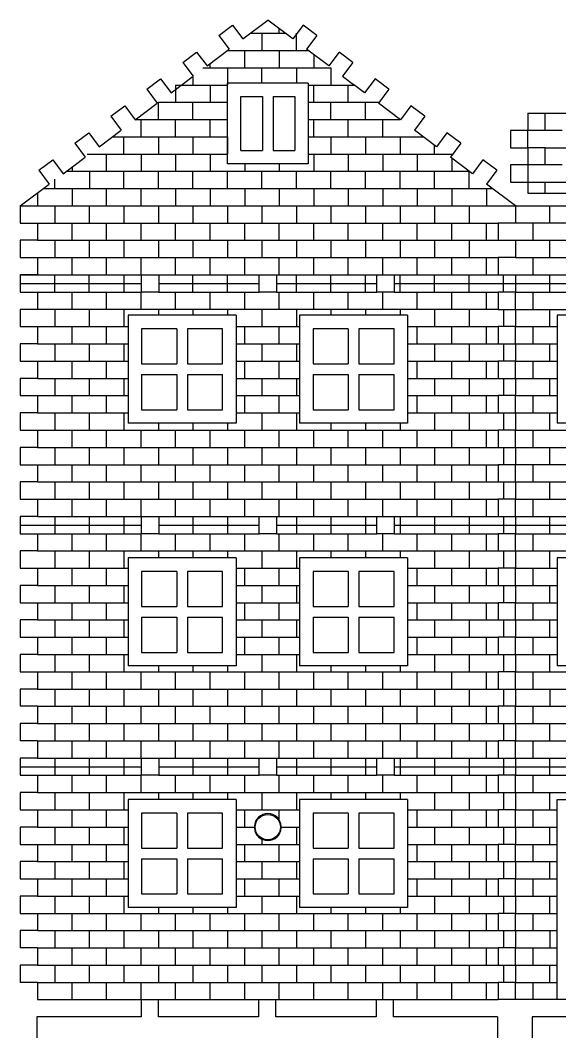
# Model space of a CAD drawing. Extents: x 5 to 617, y -77 to 233.
# Drawn here: x 5.3 to 105.3, y 45 to 232.6 of the extents above; entities that cross this region are included whole.
import ezdxf

# ---------------------------------------------------------------- set-up
doc = ezdxf.new("R2010")
doc.units = 0
doc.layers.get('0').update_dxf_attribs({"linetype": 'CONTINUOUS'})
doc.layers.add('ENGRAVE', color=4, linetype='CONTINUOUS')

msp = doc.modelspace()

# ---------------------------------------------------------------- linework, layer by layer
for p, q in [((42.11, 229.75), (44.67, 231.67)), ((44.67, 231.67), (46.59, 229.11)), ((46.59, 229.11), (51.2, 232.56)), ((55.81, 229.11), (51.2, 232.56)), ((57.73, 231.67), (55.81, 229.11)), ((60.29, 229.75), (57.73, 231.67)), ((42.11, 229.75), (44.03, 227.19)), ((60.29, 229.75), (58.37, 227.19)), ((39.93, 224.11), (44.03, 227.19)), ((62.48, 224.11), (58.37, 227.19)), ((35.45, 224.75), (38.01, 226.67)), ((38.01, 226.67), (39.93, 224.11)), ((64.4, 226.67), (62.48, 224.11)), ((66.96, 224.75), (64.4, 226.67)), ((35.45, 224.75), (37.37, 222.19)), ((66.96, 224.75), (65.04, 222.19)), ((28.78, 219.75), (31.34, 221.67)), ((31.34, 221.67), (33.26, 219.11)), ((33.26, 219.11), (37.37, 222.19)), ((65.04, 222.19), (67.09, 220.65)), ((71.07, 221.67), (69.15, 219.11)), ((73.63, 219.75), (71.07, 221.67)), ((28.78, 219.75), (30.7, 217.19)), ((69.15, 219.11), (67.09, 220.65)), ((73.63, 219.75), (71.71, 217.19)), ((46.2, 218.42), (50.2, 218.42)), ((46.2, 208.42), (46.2, 218.42)), ((50.2, 218.42), (50.2, 208.42)), ((52.2, 218.42), (52.2, 208.42)), ((52.2, 218.42), (56.2, 218.42)), ((56.2, 218.42), (56.2, 208.42)), ((22.11, 214.75), (24.67, 216.67)), ((24.67, 216.67), (26.59, 214.11)), ((26.59, 214.11), (30.7, 217.19)), ((75.81, 214.11), (71.71, 217.19)), ((77.73, 216.67), (75.81, 214.11)), ((80.29, 214.75), (77.73, 216.67)), ((22.11, 214.75), (24.03, 212.19)), ((80.29, 214.75), (78.37, 212.19)), ((99.38, 215.32), (99.38, 212.12)), ((99.38, 215.32), (107.84, 215.32)), ((19.93, 209.11), (24.03, 212.19)), ((82.48, 209.11), (78.37, 212.19)), ((99.38, 212.12), (96.18, 212.12)), ((96.18, 212.12), (96.18, 208.92)), ((15.45, 209.75), (18.01, 211.67)), ((18.01, 211.67), (19.93, 209.11)), ((84.4, 211.67), (82.48, 209.11)), ((86.96, 209.75), (84.4, 211.67)), ((15.45, 209.75), (17.37, 207.19)), ((46.2, 208.42), (50.2, 208.42)), ((52.2, 208.42), (56.2, 208.42)), ((86.96, 209.75), (85.04, 207.19)), ((96.18, 208.92), (99.38, 208.92)), ((99.38, 208.92), (99.38, 205.72)), ((8.78, 204.75), (11.34, 206.67)), ((11.34, 206.67), (13.26, 204.11)), ((13.26, 204.11), (17.37, 207.19)), ((89.15, 204.11), (85.04, 207.19)), ((91.07, 206.67), (89.15, 204.11)), ((93.63, 204.75), (91.07, 206.67)), ((8.78, 204.75), (10.7, 202.19)), ((93.63, 204.75), (91.71, 202.19)), ((99.38, 205.72), (96.18, 205.72)), ((96.18, 205.72), (96.18, 202.52)), ((5.31, 198.15), (10.7, 202.19)), ((97.09, 198.15), (91.71, 202.19)), ((96.18, 202.52), (99.38, 202.52)), ((99.38, 202.52), (99.38, 200.49)), ((99.38, 200.49), (107.84, 200.49)), ((5.31, 198.15), (5.31, 194.95)), ((97.09, 198.15), (97.09, 194.95)), ((97.09, 198.15), (202.13, 198.15)), ((5.31, 194.95), (8.51, 194.95)), ((8.51, 194.95), (8.51, 191.75)), ((97.09, 194.95), (93.89, 194.95)), ((93.89, 194.95), (93.89, 191.75)), ((8.51, 191.75), (5.31, 191.75)), ((5.31, 191.75), (5.31, 188.55)), ((93.89, 191.75), (97.09, 191.75)), ((97.09, 191.75), (97.09, 188.55)), ((5.31, 188.55), (8.51, 188.55)), ((8.51, 188.55), (8.51, 185.35)), ((97.09, 188.55), (93.89, 188.55)), ((93.89, 188.55), (93.89, 185.35)), ((5.31, 185.35), (5.31, 182.15)), ((8.51, 185.35), (5.31, 185.35)), ((27.81, 182.15), (27.81, 185.35)), ((27.81, 185.35), (31.01, 185.35)), ((31.01, 185.35), (31.01, 182.15)), ((49.6, 182.15), (49.6, 185.35)), ((49.6, 185.35), (52.8, 185.35)), ((52.8, 185.35), (52.8, 182.15)), ((71.39, 182.15), (71.39, 185.35)), ((71.39, 185.35), (74.59, 185.35)), ((74.59, 185.35), (74.59, 182.15)), ((93.89, 185.35), (97.09, 185.35)), ((97.09, 185.35), (97.09, 182.15)), ((5.31, 183.75), (27.81, 183.75)), ((5.31, 182.15), (8.51, 182.15)), ((8.51, 182.15), (8.51, 178.95)), ((31.01, 182.15), (27.81, 182.15)), ((31.01, 183.75), (49.6, 183.75)), ((52.8, 182.15), (49.6, 182.15)), ((52.8, 183.75), (71.39, 183.75)), ((74.59, 182.15), (71.39, 182.15)), ((74.59, 183.75), (97.09, 183.75)), ((97.09, 182.15), (93.89, 182.15)), ((93.89, 182.15), (93.89, 178.95)), ((97.09, 183.75), (113.89, 183.75)), ((8.51, 178.95), (5.31, 178.95)), ((5.31, 178.95), (5.31, 175.75)), ((93.89, 178.95), (97.09, 178.95)), ((97.09, 178.95), (97.09, 175.75)), ((5.31, 175.75), (8.51, 175.75)), ((8.51, 175.75), (8.51, 172.55)), ((27.81, 175.35), (27.81, 168.85)), ((34.31, 175.35), (27.81, 175.35)), ((34.31, 175.35), (34.31, 168.85)), ((36.31, 175.35), (36.31, 168.85)), ((42.81, 175.35), (36.31, 175.35)), ((42.81, 168.85), (42.81, 175.35)), ((59.59, 175.35), (59.59, 168.85)), ((66.09, 175.35), (59.59, 175.35)), ((66.09, 175.35), (66.09, 168.85)), ((68.09, 175.35), (68.09, 168.85)), ((74.59, 175.35), (68.09, 175.35)), ((74.59, 168.85), (74.59, 175.35)), ((97.09, 175.75), (93.89, 175.75)), ((93.89, 175.75), (93.89, 172.55)), ((8.51, 172.55), (5.31, 172.55)), ((5.31, 172.55), (5.31, 169.35)), ((93.89, 172.55), (97.09, 172.55)), ((97.09, 172.55), (97.09, 169.35)), ((5.31, 169.35), (8.51, 169.35)), ((8.51, 169.35), (8.51, 166.15)), ((27.81, 168.85), (34.31, 168.85)), ((36.31, 168.85), (42.81, 168.85)), ((59.59, 168.85), (66.09, 168.85)), ((68.09, 168.85), (74.59, 168.85)), ((97.09, 169.35), (93.89, 169.35)), ((93.89, 169.35), (93.89, 166.15)), ((8.51, 166.15), (5.31, 166.15)), ((5.31, 166.15), (5.31, 162.95)), ((27.81, 166.85), (27.81, 160.35)), ((27.81, 166.85), (34.31, 166.85)), ((34.31, 166.85), (34.31, 160.35)), ((36.31, 166.85), (36.31, 160.35)), ((36.31, 166.85), (42.81, 166.85)), ((42.81, 160.35), (42.81, 166.85)), ((59.59, 166.85), (59.59, 160.35)), ((59.59, 166.85), (66.09, 166.85)), ((66.09, 166.85), (66.09, 160.35)), ((68.09, 166.85), (68.09, 160.35)), ((68.09, 166.85), (74.59, 166.85)), ((74.59, 160.35), (74.59, 166.85)), ((93.89, 166.15), (97.09, 166.15)), ((97.09, 166.15), (97.09, 162.95)), ((5.31, 162.95), (8.51, 162.95)), ((8.51, 162.95), (8.51, 159.75)), ((97.09, 162.95), (93.89, 162.95)), ((93.89, 162.95), (93.89, 159.75)), ((8.51, 159.75), (5.31, 159.75)), ((5.31, 159.75), (5.31, 156.55)), ((27.81, 160.35), (34.31, 160.35)), ((36.31, 160.35), (42.81, 160.35)), ((59.59, 160.35), (66.09, 160.35)), ((68.09, 160.35), (74.59, 160.35)), ((93.89, 159.75), (97.09, 159.75)), ((97.09, 159.75), (97.09, 156.55)), ((5.31, 156.55), (8.51, 156.55)), ((8.51, 156.55), (8.51, 153.35)), ((97.09, 156.55), (93.89, 156.55)), ((93.89, 156.55), (93.89, 153.35)), ((8.51, 153.35), (5.31, 153.35)), ((5.31, 153.35), (5.31, 150.15)), ((93.89, 153.35), (97.09, 153.35)), ((97.09, 153.35), (97.09, 150.15)), ((5.31, 150.15), (8.51, 150.15)), ((8.51, 150.15), (8.51, 146.95)), ((97.09, 150.15), (93.89, 150.15)), ((93.89, 150.15), (93.89, 146.95)), ((8.51, 146.95), (5.31, 146.95)), ((5.31, 146.95), (5.31, 143.75)), ((93.89, 146.95), (97.09, 146.95)), ((97.09, 146.95), (97.09, 143.75)), ((5.31, 143.75), (8.51, 143.75)), ((8.51, 143.75), (8.51, 140.55)), ((97.09, 143.75), (93.89, 143.75)), ((93.89, 143.75), (93.89, 140.55)), ((8.51, 140.55), (5.31, 140.55)), ((5.31, 140.55), (5.31, 137.35)), ((5.31, 138.95), (27.81, 138.95)), ((27.81, 140.55), (31.01, 140.55)), ((27.81, 137.35), (27.81, 140.55)), ((31.01, 140.55), (31.01, 137.35)), ((31.01, 138.95), (49.6, 138.95)), ((49.6, 140.55), (52.8, 140.55)), ((49.6, 137.35), (49.6, 140.55)), ((52.8, 140.55), (52.8, 137.35)), ((52.8, 138.95), (71.39, 138.95)), ((71.39, 140.55), (74.59, 140.55)), ((71.39, 137.35), (71.39, 140.55)), ((74.59, 140.55), (74.59, 137.35)), ((74.59, 138.95), (113.89, 138.95)), ((93.89, 140.55), (97.09, 140.55)), ((97.09, 140.55), (97.09, 137.35)), ((5.31, 137.35), (8.51, 137.35)), ((8.51, 137.35), (8.51, 134.15)), ((31.01, 137.35), (27.81, 137.35)), ((52.8, 137.35), (49.6, 137.35)), ((74.59, 137.35), (71.39, 137.35)), ((97.09, 137.35), (93.89, 137.35)), ((93.89, 137.35), (93.89, 134.15)), ((8.51, 134.15), (5.31, 134.15)), ((5.31, 134.15), (5.31, 130.95)), ((93.89, 134.15), (97.09, 134.15)), ((97.09, 134.15), (97.09, 130.95)), ((5.31, 130.95), (8.51, 130.95)), ((8.51, 130.95), (8.51, 127.75)), ((27.81, 130.35), (27.81, 123.85)), ((34.31, 130.35), (27.81, 130.35)), ((34.31, 130.35), (34.31, 123.85)), ((36.31, 130.35), (36.31, 123.85)), ((42.81, 130.35), (36.31, 130.35)), ((42.81, 123.85), (42.81, 130.35)), ((59.59, 130.35), (59.59, 123.85)), ((66.09, 130.35), (59.59, 130.35)), ((66.09, 130.35), (66.09, 123.85)), ((68.09, 130.35), (68.09, 123.85)), ((74.59, 130.35), (68.09, 130.35)), ((74.59, 123.85), (74.59, 130.35)), ((97.09, 130.95), (93.89, 130.95)), ((93.89, 130.95), (93.89, 127.75)), ((8.51, 127.75), (5.31, 127.75)), ((5.31, 127.75), (5.31, 124.55)), ((93.89, 127.75), (97.09, 127.75)), ((97.09, 127.75), (97.09, 124.55)), ((5.31, 124.55), (8.51, 124.55)), ((8.51, 124.55), (8.51, 121.35)), ((27.81, 123.85), (34.31, 123.85)), ((36.31, 123.85), (42.81, 123.85)), ((59.59, 123.85), (66.09, 123.85)), ((68.09, 123.85), (74.59, 123.85)), ((97.09, 124.55), (93.89, 124.55)), ((93.89, 124.55), (93.89, 121.35)), ((8.51, 121.35), (5.31, 121.35)), ((5.31, 121.35), (5.31, 118.15)), ((27.81, 121.85), (27.81, 115.35)), ((27.81, 121.85), (34.31, 121.85)), ((34.31, 121.85), (34.31, 115.35)), ((36.31, 121.85), (36.31, 115.35)), ((36.31, 121.85), (42.81, 121.85)), ((42.81, 115.35), (42.81, 121.85)), ((59.59, 121.85), (59.59, 115.35)), ((59.59, 121.85), (66.09, 121.85)), ((66.09, 121.85), (66.09, 115.35)), ((68.09, 121.85), (68.09, 115.35)), ((68.09, 121.85), (74.59, 121.85)), ((74.59, 115.35), (74.59, 121.85)), ((93.89, 121.35), (97.09, 121.35)), ((97.09, 121.35), (97.09, 118.15)), ((5.31, 118.15), (8.51, 118.15)), ((8.51, 118.15), (8.51, 114.95)), ((97.09, 118.15), (93.89, 118.15)), ((93.89, 118.15), (93.89, 114.95)), ((8.51, 114.95), (5.31, 114.95)), ((5.31, 114.95), (5.31, 111.75)), ((27.81, 115.35), (34.31, 115.35)), ((36.31, 115.35), (42.81, 115.35)), ((59.59, 115.35), (66.09, 115.35)), ((68.09, 115.35), (74.59, 115.35)), ((93.89, 114.95), (97.09, 114.95)), ((97.09, 114.95), (97.09, 111.75)), ((5.31, 111.75), (8.51, 111.75)), ((8.51, 111.75), (8.51, 108.55)), ((97.09, 111.75), (93.89, 111.75)), ((93.89, 111.75), (93.89, 108.55)), ((8.51, 108.55), (5.31, 108.55)), ((5.31, 108.55), (5.31, 105.35)), ((93.89, 108.55), (97.09, 108.55)), ((97.09, 108.55), (97.09, 105.35)), ((8.51, 105.35), (5.31, 105.35)), ((8.51, 105.35), (8.51, 102.15)), ((93.89, 105.35), (93.89, 102.15)), ((97.09, 105.35), (93.89, 105.35)), ((5.31, 102.15), (5.31, 98.95)), ((8.51, 102.15), (5.31, 102.15)), ((93.89, 102.15), (97.09, 102.15)), ((97.09, 102.15), (97.09, 98.95)), ((8.51, 98.95), (5.31, 98.95)), ((8.51, 98.95), (8.51, 95.75)), ((93.89, 98.95), (93.89, 95.75)), ((97.09, 98.95), (93.89, 98.95)), ((5.31, 95.75), (5.31, 92.55)), ((8.51, 95.75), (5.31, 95.75)), ((27.81, 92.55), (27.81, 95.75)), ((27.81, 95.75), (31.01, 95.75)), ((31.01, 95.75), (31.01, 92.55)), ((49.6, 92.55), (49.6, 95.75)), ((49.6, 95.75), (52.8, 95.75)), ((52.8, 95.75), (52.8, 92.55)), ((71.39, 92.55), (71.39, 95.75)), ((71.39, 95.75), (74.59, 95.75)), ((74.59, 95.75), (74.59, 92.55)), ((93.89, 95.75), (97.09, 95.75)), ((97.09, 95.75), (97.09, 92.55)), ((5.31, 94.15), (27.81, 94.15)), ((31.01, 94.15), (49.6, 94.15)), ((52.8, 94.15), (71.39, 94.15)), ((74.59, 94.15), (113.89, 94.15)), ((5.31, 92.55), (8.51, 92.55)), ((8.51, 92.55), (8.51, 89.35)), ((31.01, 92.55), (27.81, 92.55)), ((52.8, 92.55), (49.6, 92.55)), ((74.59, 92.55), (71.39, 92.55)), ((97.09, 92.55), (93.89, 92.55)), ((93.89, 92.55), (93.89, 89.35)), ((8.51, 89.35), (5.31, 89.35)), ((5.31, 89.35), (5.31, 86.15)), ((93.89, 89.35), (97.09, 89.35)), ((97.09, 89.35), (97.09, 86.15)), ((5.31, 86.15), (8.51, 86.15)), ((8.51, 86.15), (8.51, 82.95)), ((27.81, 85.55), (27.81, 79.05)), ((34.31, 85.55), (27.81, 85.55)), ((34.31, 85.55), (34.31, 79.05)), ((36.31, 85.55), (36.31, 79.05)), ((42.81, 85.55), (36.31, 85.55)), ((42.81, 79.05), (42.81, 85.55)), ((59.59, 85.55), (59.59, 79.05)), ((66.09, 85.55), (59.59, 85.55)), ((66.09, 85.55), (66.09, 79.05)), ((68.09, 85.55), (68.09, 79.05)), ((74.59, 85.55), (68.09, 85.55)), ((74.59, 79.05), (74.59, 85.55)), ((97.09, 86.15), (93.89, 86.15)), ((93.89, 86.15), (93.89, 82.95)), ((8.51, 82.95), (5.31, 82.95)), ((5.31, 82.95), (5.31, 79.75)), ((93.89, 82.95), (97.09, 82.95)), ((97.09, 82.95), (97.09, 79.75)), ((5.31, 79.75), (8.51, 79.75)), ((8.51, 79.75), (8.51, 76.55)), ((27.81, 79.05), (34.31, 79.05)), ((36.31, 79.05), (42.81, 79.05)), ((59.59, 79.05), (66.09, 79.05)), ((68.09, 79.05), (74.59, 79.05)), ((97.09, 79.75), (93.89, 79.75)), ((93.89, 79.75), (93.89, 76.55)), ((27.81, 77.05), (27.81, 70.55)), ((27.81, 77.05), (34.31, 77.05)), ((34.31, 77.05), (34.31, 70.55)), ((36.31, 77.05), (36.31, 70.55)), ((36.31, 77.05), (42.81, 77.05)), ((42.81, 70.55), (42.81, 77.05)), ((59.59, 77.05), (59.59, 70.55)), ((59.59, 77.05), (66.09, 77.05)), ((66.09, 77.05), (66.09, 70.55)), ((68.09, 77.05), (68.09, 70.55)), ((68.09, 77.05), (74.59, 77.05)), ((74.59, 70.55), (74.59, 77.05)), ((8.51, 76.55), (5.31, 76.55)), ((5.31, 76.55), (5.31, 73.35)), ((93.89, 76.55), (97.09, 76.55)), ((97.09, 76.55), (97.09, 73.35)), ((5.31, 73.35), (8.51, 73.35)), ((8.51, 73.35), (8.51, 70.15)), ((97.09, 73.35), (93.89, 73.35)), ((93.89, 73.35), (93.89, 70.15)), ((8.51, 70.15), (5.31, 70.15)), ((5.31, 70.15), (5.31, 66.95)), ((27.81, 70.55), (34.31, 70.55)), ((36.31, 70.55), (42.81, 70.55)), ((59.59, 70.55), (66.09, 70.55)), ((68.09, 70.55), (74.59, 70.55)), ((93.89, 70.15), (97.09, 70.15)), ((97.09, 70.15), (97.09, 66.95)), ((5.31, 66.95), (8.51, 66.95)), ((8.51, 66.95), (8.51, 63.75)), ((97.09, 66.95), (93.89, 66.95)), ((93.89, 66.95), (93.89, 63.75)), ((8.51, 63.75), (5.31, 63.75)), ((5.31, 63.75), (5.31, 60.55)), ((93.89, 63.75), (97.09, 63.75)), ((97.09, 63.75), (97.09, 60.55)), ((8.51, 60.55), (5.31, 60.55)), ((8.51, 60.55), (8.51, 57.35)), ((93.89, 60.55), (93.89, 57.35)), ((97.09, 60.55), (93.89, 60.55)), ((5.31, 57.35), (5.31, 54.15)), ((8.51, 57.35), (5.31, 57.35)), ((93.89, 57.35), (97.09, 57.35)), ((97.09, 57.35), (97.09, 54.15)), ((8.51, 54.15), (5.31, 54.15)), ((8.51, 54.15), (8.51, 50.95)), ((93.89, 54.15), (93.89, 50.95)), ((97.09, 54.15), (93.89, 54.15)), ((8.51, 50.95), (93.89, 50.95)), ((27.71, 50.95), (27.71, 47.75)), ((30.91, 47.75), (30.91, 50.95)), ((49.5, 50.95), (49.5, 47.75)), ((52.7, 47.75), (52.7, 50.95)), ((71.29, 50.95), (71.29, 47.75)), ((74.49, 47.75), (74.49, 50.95)), ((282.13, 50.95), (93.89, 50.95)), ((8.41, 47.75), (8.41, 30.95)), ((27.71, 47.75), (8.41, 47.75)), ((49.5, 47.75), (30.91, 47.75)), ((71.29, 47.75), (52.7, 47.75)), ((93.79, 47.75), (74.49, 47.75)), ((93.79, 47.75), (93.79, 30.95)), ((100.19, 47.75), (100.19, 30.95)), ((119.49, 47.75), (100.19, 47.75))]:
    msp.add_line(p, q)
msp.add_circle((51.2, 82.95), 2.35)
at = {"layer": 'ENGRAVE'}
for p, q in [((53.31, 230.15), (53.31, 230.98)), ((47.98, 230.15), (54.43, 230.15)), ((50.11, 230.15), (50.11, 226.95)), ((56.51, 226.95), (56.51, 230.15)), ((43.71, 226.95), (58.69, 226.95)), ((46.91, 223.75), (46.91, 226.95)), ((53.31, 226.95), (53.31, 223.75)), ((59.71, 226.18), (59.71, 223.75)), ((39.18, 223.75), (62.91, 223.75)), ((40.51, 223.75), (40.51, 224.55)), ((43.71, 223.75), (43.71, 220.55)), ((50.11, 220.92), (50.11, 223.75)), ((56.51, 223.75), (56.51, 220.92)), ((62.91, 223.75), (62.91, 220.55)), ((37.31, 222.15), (37.31, 220.55)), ((34.11, 220.55), (34.11, 217.35)), ((34.11, 220.55), (43.7, 220.55)), ((40.51, 220.55), (40.51, 217.35)), ((43.7, 205.92), (43.7, 220.92)), ((58.7, 220.92), (43.7, 220.92)), ((58.7, 220.92), (58.7, 205.92)), ((58.7, 220.55), (67.23, 220.55)), ((59.71, 217.35), (59.71, 220.55)), ((66.11, 217.35), (66.11, 220.55)), ((30.91, 214.15), (30.91, 217.35)), ((30.91, 217.35), (43.7, 217.35)), ((37.31, 214.15), (37.31, 217.35)), ((43.71, 214.15), (43.71, 217.35)), ((58.7, 217.35), (71.83, 217.35)), ((62.91, 214.15), (62.91, 217.35)), ((69.31, 214.15), (69.31, 217.35)), ((26.66, 214.15), (43.7, 214.15)), ((27.71, 210.95), (27.71, 214.15)), ((34.11, 210.95), (34.11, 214.15)), ((40.51, 210.95), (40.51, 214.15)), ((58.7, 214.15), (75.76, 214.15)), ((59.71, 210.95), (59.71, 214.15)), ((66.11, 210.95), (66.11, 214.15)), ((72.51, 210.95), (72.51, 214.15)), ((102.58, 212.12), (102.58, 215.32)), ((99.38, 208.92), (99.38, 212.12)), ((105.78, 212.12), (99.38, 212.12)), ((22.38, 210.95), (43.7, 210.95)), ((24.51, 207.75), (24.51, 210.95)), ((30.91, 210.95), (30.91, 207.75)), ((37.31, 210.95), (37.31, 207.75)), ((43.71, 210.95), (43.71, 207.75)), ((58.7, 210.95), (80.03, 210.95)), ((62.91, 210.95), (62.91, 207.75)), ((69.31, 210.95), (69.31, 207.75)), ((75.71, 210.95), (75.71, 207.75)), ((82.11, 207.75), (82.11, 209.38)), ((102.58, 208.92), (99.38, 208.92)), ((102.58, 205.72), (102.58, 208.92)), ((102.58, 208.92), (108.98, 208.92)), ((17.72, 207.75), (43.7, 207.75)), ((21.31, 204.55), (21.31, 207.75)), ((27.71, 207.75), (27.71, 204.55)), ((34.11, 207.75), (34.11, 204.55)), ((40.51, 207.75), (40.51, 204.55)), ((58.7, 207.75), (85.31, 207.75)), ((59.71, 207.75), (59.71, 204.55)), ((66.11, 207.75), (66.11, 204.55)), ((72.51, 207.75), (72.51, 204.55)), ((78.91, 207.75), (78.91, 204.55)), ((85.31, 207.75), (85.31, 207.55)), ((85.31, 206.98), (85.31, 204.55)), ((13.85, 204.55), (88.51, 204.55)), ((14.91, 205.35), (14.91, 204.55)), ((18.21, 201.35), (18.21, 204.55)), ((24.51, 201.35), (24.51, 204.55)), ((30.91, 201.35), (30.91, 204.55)), ((37.31, 201.35), (37.31, 204.55)), ((58.7, 205.92), (43.7, 205.92)), ((43.71, 201.35), (43.71, 204.55)), ((46.91, 205.92), (46.91, 204.55)), ((50.11, 201.35), (50.11, 204.55)), ((53.31, 205.92), (53.31, 204.55)), ((56.51, 201.35), (56.51, 204.55)), ((62.91, 201.35), (62.91, 204.55)), ((69.31, 201.35), (69.31, 204.55)), ((75.71, 201.35), (75.71, 204.55)), ((82.11, 201.35), (82.11, 204.55)), ((88.51, 201.35), (88.51, 204.55)), ((88.51, 204.55), (88.56, 204.55)), ((99.38, 205.72), (99.38, 202.52)), ((105.78, 205.72), (99.38, 205.72)), ((11.71, 201.35), (11.71, 203.12)), ((9.58, 201.35), (92.83, 201.35)), ((14.91, 201.35), (14.91, 198.15)), ((21.31, 198.15), (21.31, 201.35)), ((27.71, 198.15), (27.71, 201.35)), ((34.11, 201.35), (34.11, 198.15)), ((40.51, 201.35), (40.51, 198.15)), ((46.91, 201.35), (46.91, 198.15)), ((53.31, 201.35), (53.31, 198.15)), ((59.71, 201.35), (59.71, 198.15)), ((66.11, 201.35), (66.11, 198.15)), ((72.51, 201.35), (72.51, 198.15)), ((78.91, 201.35), (78.91, 198.15)), ((85.31, 201.35), (85.31, 198.15)), ((91.71, 201.35), (91.71, 198.15)), ((96.18, 202.52), (102.58, 202.52)), ((102.58, 200.49), (102.58, 202.52)), ((102.58, 202.52), (108.98, 202.52)), ((8.51, 200.55), (8.51, 198.15)), ((5.31, 198.15), (97.09, 198.15)), ((11.71, 198.15), (11.71, 194.95)), ((18.11, 198.15), (18.11, 194.95)), ((24.51, 198.15), (24.51, 194.95)), ((30.91, 198.15), (30.91, 194.95)), ((37.31, 198.15), (37.31, 194.95)), ((43.71, 198.15), (43.71, 194.95)), ((50.11, 198.15), (50.11, 194.95)), ((56.51, 198.15), (56.51, 194.95)), ((62.91, 198.15), (62.91, 194.95)), ((69.31, 198.15), (69.31, 194.95)), ((75.71, 198.15), (75.71, 194.95)), ((82.11, 198.15), (82.11, 194.95)), ((88.51, 198.15), (88.51, 194.95)), ((103.49, 194.95), (103.49, 198.15)), ((8.51, 194.95), (93.89, 194.95)), ((14.91, 191.75), (14.91, 194.95)), ((21.31, 191.75), (21.31, 194.95)), ((27.71, 191.75), (27.71, 194.95)), ((34.11, 191.75), (34.11, 194.95)), ((40.51, 191.75), (40.51, 194.95)), ((46.91, 191.75), (46.91, 194.95)), ((53.31, 191.75), (53.31, 194.95)), ((59.71, 191.75), (59.71, 194.95)), ((66.11, 191.75), (66.11, 194.95)), ((72.51, 191.75), (72.51, 194.95)), ((78.91, 191.75), (78.91, 194.95)), ((85.31, 191.75), (85.31, 194.95)), ((91.71, 191.75), (91.71, 194.95)), ((202.13, 194.95), (97.09, 194.95)), ((100.29, 194.95), (100.29, 191.75)), ((8.51, 191.75), (93.89, 191.75)), ((11.71, 191.75), (11.71, 188.55)), ((18.11, 191.75), (18.11, 188.55)), ((24.51, 191.75), (24.51, 188.55)), ((30.91, 191.75), (30.91, 188.55)), ((37.31, 191.75), (37.31, 188.55)), ((43.71, 191.75), (43.71, 188.55)), ((50.11, 191.75), (50.11, 188.55)), ((56.51, 191.75), (56.51, 188.55)), ((62.91, 191.75), (62.91, 188.55)), ((69.31, 191.75), (69.31, 188.55)), ((75.71, 191.75), (75.71, 188.55)), ((82.11, 191.75), (82.11, 188.55)), ((88.51, 191.75), (88.51, 188.55)), ((97.09, 191.75), (202.13, 191.75)), ((103.49, 188.55), (103.49, 191.75)), ((8.51, 188.55), (93.89, 188.55)), ((14.91, 185.35), (14.91, 188.55)), ((21.31, 185.35), (21.31, 188.55)), ((27.71, 185.35), (27.71, 188.55)), ((34.11, 185.35), (34.11, 188.55)), ((40.51, 185.35), (40.51, 188.55)), ((46.91, 185.35), (46.91, 188.55)), ((53.31, 185.35), (53.31, 188.55)), ((59.71, 185.35), (59.71, 188.55)), ((66.11, 185.35), (66.11, 188.55)), ((72.51, 185.35), (72.51, 188.55)), ((78.91, 185.35), (78.91, 188.55)), ((85.31, 185.35), (85.31, 188.55)), ((91.71, 185.35), (91.71, 188.55)), ((97.09, 188.55), (202.13, 188.55)), ((100.29, 188.55), (100.29, 185.35)), ((5.31, 185.35), (97.09, 185.35)), ((11.71, 182.15), (11.71, 185.35)), ((18.11, 182.15), (18.11, 185.35)), ((24.51, 185.35), (24.51, 182.15)), ((37.31, 182.15), (37.31, 185.35)), ((43.71, 182.15), (43.71, 185.35)), ((56.51, 182.15), (56.51, 185.35)), ((62.91, 182.15), (62.91, 185.35)), ((69.31, 182.15), (69.31, 185.35)), ((75.71, 182.15), (75.71, 185.35)), ((82.11, 182.15), (82.11, 185.35)), ((88.51, 182.15), (88.51, 185.35)), ((94.91, 182.15), (94.91, 185.35)), ((97.09, 185.35), (202.13, 185.35)), ((103.49, 182.15), (103.49, 185.35)), ((8.51, 182.15), (27.81, 182.15)), ((14.91, 178.95), (14.91, 182.15)), ((21.31, 178.95), (21.31, 182.15)), ((27.71, 178.95), (27.71, 182.15)), ((27.71, 182.15), (27.81, 182.15)), ((31.01, 182.15), (49.6, 182.15)), ((34.11, 178.95), (34.11, 182.15)), ((40.51, 178.95), (40.51, 182.15)), ((46.91, 178.95), (46.91, 182.15)), ((52.8, 182.15), (71.39, 182.15)), ((53.31, 178.95), (53.31, 182.15)), ((59.71, 178.95), (59.71, 182.15)), ((66.11, 178.95), (66.11, 182.15)), ((72.51, 178.95), (72.51, 182.15)), ((74.59, 182.15), (93.89, 182.15)), ((78.91, 178.95), (78.91, 182.15)), ((85.31, 178.95), (85.31, 182.15)), ((91.71, 178.95), (91.71, 182.15)), ((97.09, 182.15), (202.13, 182.15)), ((97.09, 178.95), (97.09, 182.15)), ((100.29, 182.15), (100.29, 178.95)), ((93.89, 178.95), (8.51, 178.95)), ((11.71, 178.95), (11.71, 175.75)), ((18.11, 178.95), (18.11, 175.75)), ((24.51, 178.95), (24.51, 175.75)), ((30.91, 178.95), (30.91, 177.85)), ((37.31, 178.95), (37.31, 177.85)), ((43.71, 178.95), (43.71, 177.85)), ((50.11, 178.95), (50.11, 175.75)), ((56.51, 178.95), (56.51, 175.75)), ((62.91, 178.95), (62.91, 177.85)), ((69.31, 178.95), (69.31, 177.85)), ((75.71, 178.95), (75.71, 177.85)), ((82.11, 178.95), (82.11, 175.75)), ((88.51, 178.95), (88.51, 175.75)), ((94.91, 178.95), (94.91, 175.75)), ((97.09, 178.95), (202.13, 178.95)), ((103.49, 175.75), (103.49, 178.95)), ((25.31, 177.85), (25.31, 157.85)), ((45.31, 177.85), (25.31, 177.85)), ((45.31, 177.85), (45.31, 157.85)), ((77.09, 177.85), (57.09, 177.85)), ((57.09, 177.85), (57.09, 157.85)), ((77.09, 177.85), (77.09, 157.85)), ((124.84, 177.85), (104.84, 177.85)), ((104.84, 177.85), (104.84, 157.85)), ((8.51, 175.75), (25.31, 175.75)), ((14.91, 172.55), (14.91, 175.75)), ((21.31, 172.55), (21.31, 175.75)), ((45.31, 175.75), (57.09, 175.75)), ((46.91, 172.55), (46.91, 175.75)), ((53.31, 172.55), (53.31, 175.75)), ((77.09, 175.75), (93.89, 175.75)), ((78.91, 172.55), (78.91, 175.75)), ((85.31, 172.55), (85.31, 175.75)), ((91.71, 172.55), (91.71, 175.75)), ((91.71, 175.75), (93.89, 175.75)), ((97.09, 175.75), (104.84, 175.75)), ((97.09, 172.55), (97.09, 175.75)), ((100.29, 175.75), (100.29, 172.55)), ((8.51, 172.55), (25.31, 172.55)), ((11.71, 172.55), (11.71, 169.35)), ((18.11, 172.55), (18.11, 169.35)), ((24.51, 172.55), (24.51, 169.35)), ((45.31, 172.55), (57.09, 172.55)), ((50.11, 172.55), (50.11, 169.35)), ((56.51, 172.55), (56.51, 169.35)), ((77.09, 172.55), (93.89, 172.55)), ((82.11, 172.55), (82.11, 169.35)), ((88.51, 172.55), (88.51, 169.35)), ((94.91, 172.55), (94.91, 169.35)), ((97.09, 172.55), (104.84, 172.55)), ((103.49, 169.35), (103.49, 172.55)), ((8.51, 169.35), (25.31, 169.35)), ((14.91, 166.15), (14.91, 169.35)), ((21.31, 166.15), (21.31, 169.35)), ((45.31, 169.35), (57.09, 169.35)), ((46.91, 166.15), (46.91, 169.35)), ((53.31, 166.15), (53.31, 169.35)), ((77.09, 169.35), (93.89, 169.35)), ((78.91, 166.15), (78.91, 169.35)), ((85.31, 166.15), (85.31, 169.35)), ((91.71, 166.15), (91.71, 169.35)), ((97.09, 169.35), (104.84, 169.35)), ((97.09, 166.15), (97.09, 169.35)), ((100.29, 169.35), (100.29, 166.15)), ((8.51, 166.15), (25.31, 166.15)), ((11.71, 166.15), (11.71, 162.95)), ((18.11, 166.15), (18.11, 162.95)), ((24.51, 166.15), (24.51, 162.95)), ((45.31, 166.15), (57.09, 166.15)), ((50.11, 166.15), (50.11, 162.95)), ((56.51, 166.15), (56.51, 162.95)), ((77.09, 166.15), (93.89, 166.15)), ((82.11, 166.15), (82.11, 162.95)), ((88.51, 166.15), (88.51, 162.95)), ((94.91, 166.15), (94.91, 162.95)), ((97.09, 166.15), (104.84, 166.15)), ((103.49, 162.95), (103.49, 166.15)), ((8.51, 162.95), (25.31, 162.95)), ((14.91, 159.75), (14.91, 162.95)), ((21.31, 159.75), (21.31, 162.95)), ((45.31, 162.95), (57.09, 162.95)), ((46.91, 159.75), (46.91, 162.95)), ((53.31, 159.75), (53.31, 162.95)), ((77.09, 162.95), (93.89, 162.95)), ((78.91, 159.75), (78.91, 162.95)), ((85.31, 159.75), (85.31, 162.95)), ((91.71, 159.75), (91.71, 162.95)), ((97.09, 162.95), (104.84, 162.95)), ((97.09, 159.75), (97.09, 162.95)), ((100.29, 162.95), (100.29, 159.75)), ((8.51, 159.75), (25.31, 159.75)), ((11.71, 159.75), (11.71, 156.55)), ((18.11, 159.75), (18.11, 156.55)), ((24.51, 159.75), (24.51, 156.55)), ((45.31, 159.75), (57.09, 159.75)), ((50.11, 159.75), (50.11, 156.55)), ((56.51, 159.75), (56.51, 156.55)), ((77.09, 159.75), (93.89, 159.75)), ((82.11, 159.75), (82.11, 156.55)), ((88.51, 159.75), (88.51, 156.55)), ((94.91, 159.75), (94.91, 156.55)), ((97.09, 159.75), (104.84, 159.75)), ((103.49, 156.55), (103.49, 159.75)), ((45.31, 157.85), (25.31, 157.85)), ((30.91, 157.85), (30.91, 156.55)), ((37.31, 157.85), (37.31, 156.55)), ((43.71, 157.85), (43.71, 156.55)), ((77.09, 157.85), (57.09, 157.85)), ((62.91, 157.85), (62.91, 156.55)), ((69.31, 157.85), (69.31, 156.55)), ((75.71, 157.85), (75.71, 156.55)), ((124.84, 157.85), (104.84, 157.85)), ((8.51, 156.55), (93.89, 156.55)), ((14.91, 153.35), (14.91, 156.55)), ((21.31, 153.35), (21.31, 156.55)), ((27.71, 153.35), (27.71, 156.55)), ((34.11, 153.35), (34.11, 156.55)), ((40.51, 153.35), (40.51, 156.55)), ((46.91, 153.35), (46.91, 156.55)), ((53.31, 153.35), (53.31, 156.55)), ((59.71, 153.35), (59.71, 156.55)), ((66.11, 153.35), (66.11, 156.55)), ((72.51, 153.35), (72.51, 156.55)), ((78.91, 153.35), (78.91, 156.55)), ((85.31, 153.35), (85.31, 156.55)), ((91.71, 153.35), (91.71, 156.55)), ((97.09, 156.55), (202.13, 156.55)), ((97.09, 153.35), (97.09, 156.55)), ((100.29, 156.55), (100.29, 153.35)), ((8.51, 153.35), (93.89, 153.35)), ((11.71, 153.35), (11.71, 150.15)), ((18.11, 153.35), (18.11, 150.15)), ((24.51, 153.35), (24.51, 150.15)), ((30.91, 153.35), (30.91, 150.15)), ((37.31, 153.35), (37.31, 150.15)), ((43.71, 153.35), (43.71, 150.15)), ((50.11, 153.35), (50.11, 150.15)), ((56.51, 153.35), (56.51, 150.15)), ((62.91, 153.35), (62.91, 150.15)), ((69.31, 153.35), (69.31, 150.15)), ((75.71, 153.35), (75.71, 150.15)), ((82.11, 153.35), (82.11, 150.15)), ((88.51, 153.35), (88.51, 150.15)), ((94.91, 153.35), (94.91, 150.15)), ((97.09, 153.35), (202.13, 153.35)), ((103.49, 150.15), (103.49, 153.35)), ((8.51, 150.15), (93.89, 150.15)), ((14.91, 146.95), (14.91, 150.15)), ((21.31, 146.95), (21.31, 150.15)), ((27.71, 146.95), (27.71, 150.15)), ((34.11, 146.95), (34.11, 150.15)), ((40.51, 146.95), (40.51, 150.15)), ((46.91, 146.95), (46.91, 150.15)), ((53.31, 146.95), (53.31, 150.15)), ((59.71, 146.95), (59.71, 150.15)), ((66.11, 146.95), (66.11, 150.15)), ((72.51, 146.95), (72.51, 150.15)), ((78.91, 146.95), (78.91, 150.15)), ((85.31, 146.95), (85.31, 150.15)), ((91.71, 146.95), (91.71, 150.15)), ((202.13, 150.15), (97.09, 150.15)), ((97.09, 146.95), (97.09, 150.15)), ((100.29, 150.15), (100.29, 146.95)), ((8.51, 146.95), (93.89, 146.95)), ((11.71, 146.95), (11.71, 143.75)), ((18.11, 146.95), (18.11, 143.75)), ((24.51, 146.95), (24.51, 143.75)), ((30.91, 146.95), (30.91, 143.75)), ((37.31, 146.95), (37.31, 143.75)), ((43.71, 146.95), (43.71, 143.75)), ((50.11, 146.95), (50.11, 143.75)), ((56.51, 146.95), (56.51, 143.75)), ((62.91, 146.95), (62.91, 143.75)), ((69.31, 146.95), (69.31, 143.75)), ((75.71, 146.95), (75.71, 143.75)), ((82.11, 146.95), (82.11, 143.75)), ((88.51, 146.95), (88.51, 143.75)), ((94.91, 146.95), (94.91, 143.75)), ((97.09, 146.95), (202.13, 146.95)), ((103.49, 143.75), (103.49, 146.95)), ((8.51, 143.75), (93.89, 143.75)), ((14.91, 140.55), (14.91, 143.75)), ((21.31, 140.55), (21.31, 143.75)), ((27.71, 140.55), (27.71, 143.75)), ((34.11, 140.55), (34.11, 143.75)), ((40.51, 140.55), (40.51, 143.75)), ((46.91, 140.55), (46.91, 143.75)), ((53.31, 140.55), (53.31, 143.75)), ((59.71, 140.55), (59.71, 143.75)), ((66.11, 140.55), (66.11, 143.75)), ((72.51, 140.55), (72.51, 143.75)), ((78.91, 140.55), (78.91, 143.75)), ((85.31, 140.55), (85.31, 143.75)), ((91.71, 140.55), (91.71, 143.75)), ((97.09, 143.75), (202.13, 143.75)), ((97.09, 140.55), (97.09, 143.75)), ((100.29, 143.75), (100.29, 140.55)), ((8.51, 140.55), (93.89, 140.55)), ((11.71, 140.55), (11.71, 137.35)), ((18.11, 140.55), (18.11, 137.35)), ((24.51, 140.55), (24.51, 137.35)), ((37.31, 140.55), (37.31, 137.35)), ((43.71, 140.55), (43.71, 137.35)), ((56.51, 140.55), (56.51, 137.35)), ((62.91, 140.55), (62.91, 137.35)), ((69.31, 140.55), (69.31, 137.35)), ((75.71, 140.55), (75.71, 137.35)), ((82.11, 140.55), (82.11, 137.35)), ((88.51, 140.55), (88.51, 137.35)), ((94.91, 140.55), (94.91, 137.35)), ((97.09, 140.55), (202.13, 140.55)), ((103.49, 137.35), (103.49, 140.55)), ((8.51, 137.35), (27.81, 137.35)), ((14.91, 134.15), (14.91, 137.35)), ((21.31, 134.15), (21.31, 137.35)), ((27.71, 134.15), (27.71, 137.35)), ((31.01, 137.35), (49.6, 137.35)), ((34.11, 134.15), (34.11, 137.35)), ((40.51, 134.15), (40.51, 137.35)), ((46.91, 134.15), (46.91, 137.35)), ((52.8, 137.35), (71.39, 137.35)), ((53.31, 134.15), (53.31, 137.35)), ((59.71, 134.15), (59.71, 137.35)), ((66.11, 134.15), (66.11, 137.35)), ((72.51, 134.15), (72.51, 137.35)), ((74.59, 137.35), (93.89, 137.35)), ((78.91, 134.15), (78.91, 137.35)), ((85.31, 134.15), (85.31, 137.35)), ((91.71, 134.15), (91.71, 137.35)), ((97.09, 137.35), (113.89, 137.35)), ((97.09, 134.15), (97.09, 137.35)), ((100.29, 137.35), (100.29, 134.15)), ((8.51, 134.15), (93.89, 134.15)), ((11.71, 134.15), (11.71, 130.95)), ((18.11, 134.15), (18.11, 130.95)), ((24.51, 134.15), (24.51, 130.95)), ((30.91, 134.15), (30.91, 132.85)), ((37.31, 134.15), (37.31, 132.85)), ((43.71, 134.15), (43.71, 132.85)), ((50.11, 134.15), (50.11, 130.95)), ((56.51, 134.15), (56.51, 130.95)), ((62.91, 134.15), (62.91, 132.85)), ((69.31, 134.15), (69.31, 132.85)), ((75.71, 134.15), (75.71, 132.85)), ((82.11, 134.15), (82.11, 130.95)), ((88.51, 134.15), (88.51, 130.95)), ((94.91, 134.15), (94.91, 130.95)), ((97.09, 134.15), (202.13, 134.15)), ((103.49, 130.95), (103.49, 134.15)), ((45.31, 132.85), (25.31, 132.85)), ((25.31, 132.85), (25.31, 112.85)), ((45.31, 132.85), (45.31, 112.85)), ((77.09, 132.85), (57.09, 132.85)), ((57.09, 132.85), (57.09, 112.85)), ((77.09, 132.85), (77.09, 112.85)), ((124.84, 132.85), (104.84, 132.85)), ((104.84, 132.85), (104.84, 112.85)), ((8.51, 130.95), (25.31, 130.95)), ((14.91, 127.75), (14.91, 130.95)), ((21.31, 127.75), (21.31, 130.95)), ((45.31, 130.95), (57.09, 130.95)), ((46.91, 127.75), (46.91, 130.95)), ((53.31, 127.75), (53.31, 130.95)), ((77.09, 130.95), (93.89, 130.95)), ((78.91, 127.75), (78.91, 130.95)), ((85.31, 127.75), (85.31, 130.95)), ((91.71, 127.75), (91.71, 130.95)), ((97.09, 130.95), (104.84, 130.95)), ((97.09, 127.75), (97.09, 130.95)), ((100.29, 130.95), (100.29, 127.75)), ((8.51, 127.75), (25.31, 127.75)), ((11.71, 127.75), (11.71, 124.55)), ((18.11, 127.75), (18.11, 124.55)), ((24.51, 127.75), (24.51, 124.55)), ((45.31, 127.75), (57.09, 127.75)), ((50.11, 127.75), (50.11, 124.55)), ((56.51, 127.75), (56.51, 124.55)), ((77.09, 127.75), (93.89, 127.75)), ((82.11, 127.75), (82.11, 124.55)), ((88.51, 127.75), (88.51, 124.55)), ((94.91, 127.75), (94.91, 124.55)), ((97.09, 127.75), (104.84, 127.75)), ((103.49, 124.55), (103.49, 127.75)), ((8.51, 124.55), (25.31, 124.55)), ((14.91, 121.35), (14.91, 124.55)), ((21.31, 121.35), (21.31, 124.55)), ((45.31, 124.55), (57.09, 124.55)), ((46.91, 121.35), (46.91, 124.55)), ((53.31, 121.35), (53.31, 124.55)), ((77.09, 124.55), (93.89, 124.55)), ((78.91, 121.35), (78.91, 124.55)), ((85.31, 121.35), (85.31, 124.55)), ((91.71, 121.35), (91.71, 124.55)), ((97.09, 124.55), (104.84, 124.55)), ((97.09, 121.35), (97.09, 124.55)), ((100.29, 124.55), (100.29, 121.35)), ((8.51, 121.35), (25.31, 121.35)), ((11.71, 121.35), (11.71, 118.15)), ((18.11, 121.35), (18.11, 118.15)), ((24.51, 121.35), (24.51, 118.15)), ((45.31, 121.35), (57.09, 121.35)), ((50.11, 121.35), (50.11, 118.15)), ((56.51, 121.35), (56.51, 118.15)), ((77.09, 121.35), (93.89, 121.35)), ((82.11, 121.35), (82.11, 118.15)), ((88.51, 121.35), (88.51, 118.15)), ((94.91, 121.35), (94.91, 118.15)), ((97.09, 121.35), (104.84, 121.35)), ((103.49, 118.15), (103.49, 121.35)), ((8.51, 118.15), (25.31, 118.15)), ((14.91, 114.95), (14.91, 118.15)), ((21.31, 114.95), (21.31, 118.15)), ((45.31, 118.15), (57.09, 118.15)), ((46.91, 114.95), (46.91, 118.15)), ((53.31, 114.95), (53.31, 118.15)), ((77.09, 118.15), (93.89, 118.15)), ((78.91, 114.95), (78.91, 118.15)), ((85.31, 114.95), (85.31, 118.15)), ((91.71, 114.95), (91.71, 118.15)), ((97.09, 118.15), (104.84, 118.15)), ((97.09, 114.95), (97.09, 118.15)), ((100.29, 118.15), (100.29, 114.95)), ((8.51, 114.95), (25.31, 114.95)), ((11.71, 114.95), (11.71, 111.75)), ((18.11, 114.95), (18.11, 111.75)), ((24.51, 114.95), (24.51, 111.75)), ((45.31, 114.95), (57.09, 114.95)), ((50.11, 114.95), (50.11, 111.75)), ((56.51, 114.95), (56.51, 111.75)), ((77.09, 114.95), (93.89, 114.95)), ((82.11, 114.95), (82.11, 111.75)), ((88.51, 114.95), (88.51, 111.75)), ((94.91, 114.95), (94.91, 111.75)), ((97.09, 114.95), (104.84, 114.95)), ((103.49, 111.75), (103.49, 114.95)), ((45.31, 112.85), (25.31, 112.85)), ((30.91, 112.85), (30.91, 111.75)), ((37.31, 112.85), (37.31, 111.75)), ((43.71, 112.85), (43.71, 111.75)), ((77.09, 112.85), (57.09, 112.85)), ((62.91, 112.85), (62.91, 111.75)), ((69.31, 112.85), (69.31, 111.75)), ((75.71, 112.85), (75.71, 111.75)), ((124.84, 112.85), (104.84, 112.85)), ((8.51, 111.75), (93.89, 111.75)), ((14.91, 108.55), (14.91, 111.75)), ((21.31, 108.55), (21.31, 111.75)), ((27.71, 108.55), (27.71, 111.75)), ((34.11, 108.55), (34.11, 111.75)), ((40.51, 108.55), (40.51, 111.75)), ((46.91, 108.55), (46.91, 111.75)), ((53.31, 108.55), (53.31, 111.75)), ((59.71, 108.55), (59.71, 111.75)), ((66.11, 108.55), (66.11, 111.75)), ((72.51, 108.55), (72.51, 111.75)), ((78.91, 108.55), (78.91, 111.75)), ((85.31, 108.55), (85.31, 111.75)), ((91.71, 108.55), (91.71, 111.75)), ((97.09, 111.75), (202.13, 111.75)), ((97.09, 108.55), (97.09, 111.75)), ((100.29, 111.75), (100.29, 108.55)), ((8.51, 108.55), (93.89, 108.55)), ((11.71, 108.55), (11.71, 105.35)), ((18.11, 108.55), (18.11, 105.35)), ((24.51, 108.55), (24.51, 105.35)), ((30.91, 108.55), (30.91, 105.35)), ((37.31, 108.55), (37.31, 105.35)), ((43.71, 108.55), (43.71, 105.35)), ((50.11, 108.55), (50.11, 105.35)), ((56.51, 108.55), (56.51, 105.35)), ((62.91, 108.55), (62.91, 105.35)), ((69.31, 108.55), (69.31, 105.35)), ((75.71, 108.55), (75.71, 105.35)), ((82.11, 108.55), (82.11, 105.35)), ((88.51, 108.55), (88.51, 105.35)), ((94.91, 108.55), (94.91, 105.35)), ((97.09, 108.55), (202.13, 108.55)), ((103.51, 105.35), (103.51, 108.55)), ((8.51, 105.35), (93.89, 105.35)), ((14.91, 102.15), (14.91, 105.35)), ((21.31, 102.15), (21.31, 105.35)), ((27.71, 102.15), (27.71, 105.35)), ((34.11, 102.15), (34.11, 105.35)), ((40.51, 102.15), (40.51, 105.35)), ((46.91, 102.15), (46.91, 105.35)), ((53.31, 102.15), (53.31, 105.35)), ((59.71, 102.15), (59.71, 105.35)), ((66.11, 102.15), (66.11, 105.35)), ((72.51, 102.15), (72.51, 105.35)), ((78.91, 102.15), (78.91, 105.35)), ((85.31, 102.15), (85.31, 105.35)), ((91.71, 102.15), (91.71, 105.35)), ((97.09, 105.35), (202.13, 105.35)), ((97.09, 102.15), (97.09, 105.35)), ((100.29, 105.35), (100.29, 102.15)), ((8.51, 102.15), (93.89, 102.15)), ((11.71, 102.15), (11.71, 98.95)), ((18.11, 102.15), (18.11, 98.95)), ((24.51, 102.15), (24.51, 98.95)), ((30.91, 102.15), (30.91, 98.95)), ((37.31, 102.15), (37.31, 98.95)), ((43.71, 102.15), (43.71, 98.95)), ((50.11, 102.15), (50.11, 98.95)), ((56.51, 102.15), (56.51, 98.95)), ((62.91, 102.15), (62.91, 98.95)), ((69.31, 102.15), (69.31, 98.95)), ((75.71, 102.15), (75.71, 98.95)), ((82.11, 102.15), (82.11, 98.95)), ((88.51, 102.15), (88.51, 98.95)), ((94.91, 102.15), (94.91, 98.95)), ((94.91, 102.15), (94.91, 98.95)), ((97.09, 102.15), (202.13, 102.15)), ((103.49, 98.95), (103.49, 102.15)), ((8.51, 98.95), (93.89, 98.95)), ((14.91, 95.75), (14.91, 98.95)), ((21.31, 95.75), (21.31, 98.95)), ((27.71, 95.75), (27.71, 98.95)), ((34.11, 95.75), (34.11, 98.95)), ((40.51, 95.75), (40.51, 98.95)), ((46.91, 95.75), (46.91, 98.95)), ((53.31, 95.75), (53.31, 98.95)), ((59.71, 95.75), (59.71, 98.95)), ((66.11, 95.75), (66.11, 98.95)), ((72.51, 95.75), (72.51, 98.95)), ((78.91, 95.75), (78.91, 98.95)), ((85.31, 95.75), (85.31, 98.95)), ((91.71, 95.75), (91.71, 98.95)), ((97.09, 98.95), (202.13, 98.95)), ((97.09, 95.75), (97.09, 98.95)), ((100.29, 98.95), (100.29, 95.75)), ((8.51, 95.75), (93.89, 95.75)), ((11.71, 95.75), (11.71, 92.55)), ((18.11, 95.75), (18.11, 92.55)), ((24.51, 95.75), (24.51, 92.55)), ((37.31, 95.75), (37.31, 92.55)), ((43.71, 95.75), (43.71, 92.55)), ((56.51, 95.75), (56.51, 92.55)), ((62.91, 95.75), (62.91, 92.55)), ((69.31, 95.75), (69.31, 92.55)), ((75.71, 95.75), (75.71, 92.55)), ((82.11, 95.75), (82.11, 92.55)), ((88.51, 95.75), (88.51, 92.55)), ((94.91, 95.75), (94.91, 92.55)), ((97.09, 95.75), (202.13, 95.75)), ((103.49, 92.55), (103.49, 95.75)), ((8.51, 92.55), (27.81, 92.55)), ((14.91, 89.35), (14.91, 92.55)), ((21.31, 89.35), (21.31, 92.55)), ((27.71, 89.35), (27.71, 92.55)), ((31.01, 92.55), (49.6, 92.55)), ((34.11, 89.35), (34.11, 92.55)), ((40.51, 89.35), (40.51, 92.55)), ((46.91, 89.35), (46.91, 92.55)), ((52.8, 92.55), (71.39, 92.55)), ((53.31, 89.35), (53.31, 92.55)), ((59.71, 89.35), (59.71, 92.55)), ((66.11, 89.35), (66.11, 92.55)), ((72.51, 89.35), (72.51, 92.55)), ((74.59, 92.55), (93.89, 92.55)), ((78.91, 89.35), (78.91, 92.55)), ((85.31, 89.35), (85.31, 92.55)), ((91.71, 89.35), (91.71, 92.55)), ((97.09, 92.55), (113.89, 92.55)), ((97.09, 89.35), (97.09, 92.55)), ((100.29, 92.55), (100.29, 89.35)), ((8.51, 89.35), (93.89, 89.35)), ((11.71, 89.35), (11.71, 86.15)), ((18.11, 89.35), (18.11, 86.15)), ((24.51, 89.35), (24.51, 86.15)), ((30.91, 89.35), (30.91, 88.05)), ((37.31, 89.35), (37.31, 88.05)), ((43.71, 89.35), (43.71, 88.05)), ((50.11, 89.35), (50.11, 86.15)), ((56.51, 89.35), (56.51, 86.15)), ((62.91, 89.35), (62.91, 88.05)), ((69.31, 89.35), (69.31, 88.05)), ((75.71, 89.35), (75.71, 88.05)), ((82.11, 89.35), (82.11, 86.15)), ((88.51, 89.35), (88.51, 86.15)), ((94.91, 89.35), (94.91, 86.15)), ((97.09, 89.35), (202.13, 89.35)), ((103.49, 86.15), (103.49, 89.35)), ((45.31, 88.05), (25.31, 88.05)), ((25.31, 88.05), (25.31, 68.05)), ((45.31, 88.05), (45.31, 68.05)), ((77.09, 88.05), (57.09, 88.05)), ((57.09, 88.05), (57.09, 68.05)), ((77.09, 88.05), (77.09, 68.05)), ((104.84, 88.05), (124.84, 88.05)), ((104.84, 50.95), (104.84, 88.05)), ((8.51, 86.15), (25.31, 86.15)), ((14.91, 82.95), (14.91, 86.15)), ((21.31, 82.95), (21.31, 86.15)), ((45.31, 86.15), (57.09, 86.15)), ((46.91, 82.95), (46.91, 86.15)), ((53.31, 84.29), (53.31, 86.15)), ((77.09, 86.15), (93.89, 86.15)), ((78.91, 82.95), (78.91, 86.15)), ((85.31, 82.95), (85.31, 86.15)), ((91.71, 82.95), (91.71, 86.15)), ((97.09, 86.15), (104.84, 86.15)), ((97.09, 82.95), (97.09, 86.15)), ((100.29, 86.15), (100.29, 82.95)), ((8.51, 82.95), (25.31, 82.95)), ((11.71, 82.95), (11.71, 79.75)), ((18.11, 82.95), (18.11, 79.75)), ((24.51, 82.95), (24.51, 79.75)), ((45.31, 82.95), (48.7, 82.95)), ((53.7, 82.95), (57.09, 82.95)), ((56.51, 82.95), (56.51, 79.75)), ((77.09, 82.95), (93.89, 82.95)), ((82.11, 82.95), (82.11, 79.75)), ((88.51, 82.95), (88.51, 79.75)), ((94.91, 82.95), (94.91, 79.75)), ((97.09, 82.95), (104.84, 82.95)), ((103.49, 79.75), (103.49, 82.95)), ((50.11, 80.7), (50.11, 79.75)), ((8.51, 79.75), (25.31, 79.75)), ((14.91, 76.55), (14.91, 79.75)), ((21.31, 76.55), (21.31, 79.75)), ((45.31, 79.75), (57.09, 79.75)), ((46.91, 76.55), (46.91, 79.75)), ((53.31, 76.55), (53.31, 79.75)), ((77.09, 79.75), (93.89, 79.75)), ((78.91, 76.55), (78.91, 79.75)), ((85.31, 76.55), (85.31, 79.75)), ((91.71, 76.55), (91.71, 79.75)), ((97.09, 79.75), (104.84, 79.75)), ((97.09, 76.55), (97.09, 79.75)), ((100.29, 79.75), (100.29, 76.55)), ((8.51, 76.55), (25.31, 76.55)), ((11.71, 76.55), (11.71, 73.35)), ((18.11, 76.55), (18.11, 73.35)), ((24.51, 76.55), (24.51, 73.35)), ((45.31, 76.55), (57.09, 76.55)), ((50.11, 76.55), (50.11, 73.35)), ((56.51, 76.55), (56.51, 73.35)), ((77.09, 76.55), (93.89, 76.55)), ((82.11, 76.55), (82.11, 73.35)), ((88.51, 76.55), (88.51, 73.35)), ((94.91, 76.55), (94.91, 73.35)), ((97.09, 76.55), (104.84, 76.55)), ((103.49, 73.35), (103.49, 76.55)), ((8.51, 73.35), (25.31, 73.35)), ((14.91, 70.15), (14.91, 73.35)), ((21.31, 70.15), (21.31, 73.35)), ((45.31, 73.35), (57.09, 73.35)), ((46.91, 70.15), (46.91, 73.35)), ((53.31, 70.15), (53.31, 73.35)), ((77.09, 73.35), (93.89, 73.35)), ((78.91, 70.15), (78.91, 73.35)), ((85.31, 70.15), (85.31, 73.35)), ((91.71, 70.15), (91.71, 73.35)), ((97.09, 73.35), (104.84, 73.35)), ((97.09, 70.15), (97.09, 73.35)), ((100.29, 73.35), (100.29, 70.15)), ((8.51, 70.15), (25.31, 70.15)), ((11.71, 70.15), (11.71, 66.95)), ((18.11, 70.15), (18.11, 66.95)), ((24.51, 70.15), (24.51, 66.95)), ((45.31, 70.15), (57.09, 70.15)), ((50.11, 70.15), (50.11, 66.95)), ((56.51, 70.15), (56.51, 66.95)), ((77.09, 70.15), (93.89, 70.15)), ((82.11, 70.15), (82.11, 66.95)), ((88.51, 70.15), (88.51, 66.95)), ((94.91, 70.15), (94.91, 66.95)), ((97.09, 70.15), (104.84, 70.15)), ((103.49, 66.95), (103.49, 70.15)), ((45.31, 68.05), (25.31, 68.05)), ((30.91, 68.05), (30.91, 66.95)), ((37.31, 68.05), (37.31, 66.95)), ((43.71, 68.05), (43.71, 66.95)), ((77.09, 68.05), (57.09, 68.05)), ((62.91, 68.05), (62.91, 66.95)), ((69.31, 68.05), (69.31, 66.95)), ((75.71, 68.05), (75.71, 66.95)), ((8.51, 66.95), (93.89, 66.95)), ((14.91, 63.75), (14.91, 66.95)), ((21.31, 63.75), (21.31, 66.95)), ((27.71, 63.75), (27.71, 66.95)), ((34.11, 63.75), (34.11, 66.95)), ((40.51, 63.75), (40.51, 66.95)), ((46.91, 63.75), (46.91, 66.95)), ((53.31, 63.75), (53.31, 66.95)), ((59.71, 63.75), (59.71, 66.95)), ((66.11, 63.75), (66.11, 66.95)), ((72.51, 63.75), (72.51, 66.95)), ((78.91, 63.75), (78.91, 66.95)), ((85.31, 63.75), (85.31, 66.95)), ((91.71, 63.75), (91.71, 66.95)), ((97.09, 66.95), (104.84, 66.95)), ((97.09, 63.75), (97.09, 66.95)), ((100.29, 66.95), (100.29, 63.75)), ((8.51, 63.75), (93.89, 63.75)), ((11.71, 63.75), (11.71, 60.55)), ((18.11, 63.75), (18.11, 60.55)), ((24.51, 63.75), (24.51, 60.55)), ((30.91, 63.75), (30.91, 60.55)), ((37.31, 63.75), (37.31, 60.55)), ((43.71, 63.75), (43.71, 60.55)), ((50.11, 63.75), (50.11, 60.55)), ((56.51, 63.75), (56.51, 60.55)), ((62.91, 63.75), (62.91, 60.55)), ((69.31, 63.75), (69.31, 60.55)), ((75.71, 63.75), (75.71, 60.55)), ((82.11, 63.75), (82.11, 60.55)), ((88.51, 63.75), (88.51, 60.55)), ((94.91, 63.75), (94.91, 60.55)), ((97.09, 63.75), (104.84, 63.75)), ((103.51, 60.55), (103.51, 63.75)), ((8.51, 60.55), (93.89, 60.55)), ((14.91, 57.35), (14.91, 60.55)), ((21.31, 57.35), (21.31, 60.55)), ((27.71, 57.35), (27.71, 60.55)), ((34.11, 57.35), (34.11, 60.55)), ((40.51, 57.35), (40.51, 60.55)), ((46.91, 57.35), (46.91, 60.55)), ((53.31, 57.35), (53.31, 60.55)), ((59.71, 57.35), (59.71, 60.55)), ((66.11, 57.35), (66.11, 60.55)), ((72.51, 57.35), (72.51, 60.55)), ((78.91, 57.35), (78.91, 60.55)), ((85.31, 57.35), (85.31, 60.55)), ((91.71, 57.35), (91.71, 60.55)), ((97.09, 60.55), (104.84, 60.55)), ((97.09, 60.55), (104.84, 60.55)), ((97.09, 57.35), (97.09, 60.55)), ((100.29, 60.55), (100.29, 57.35)), ((8.51, 57.35), (93.89, 57.35)), ((11.71, 57.35), (11.71, 54.15)), ((18.11, 57.35), (18.11, 54.15)), ((24.51, 57.35), (24.51, 54.15)), ((30.91, 57.35), (30.91, 54.15)), ((37.31, 57.35), (37.31, 54.15)), ((43.71, 57.35), (43.71, 54.15)), ((50.11, 57.35), (50.11, 54.15)), ((56.51, 57.35), (56.51, 54.15)), ((62.91, 57.35), (62.91, 54.15)), ((69.31, 57.35), (69.31, 54.15)), ((75.71, 57.35), (75.71, 54.15)), ((82.11, 57.35), (82.11, 54.15)), ((88.51, 57.35), (88.51, 54.15)), ((94.91, 57.35), (94.91, 54.15)), ((94.91, 57.35), (94.91, 54.15)), ((97.09, 57.35), (104.84, 57.35)), ((103.49, 54.15), (103.49, 57.35)), ((8.51, 54.15), (93.89, 54.15)), ((14.91, 50.95), (14.91, 54.15)), ((21.31, 50.95), (21.31, 54.15)), ((27.71, 50.95), (27.71, 54.15)), ((34.11, 50.95), (34.11, 54.15)), ((40.51, 50.95), (40.51, 54.15)), ((46.91, 50.95), (46.91, 54.15)), ((53.31, 50.95), (53.31, 54.15)), ((59.71, 50.95), (59.71, 54.15)), ((66.11, 50.95), (66.11, 54.15)), ((72.51, 50.95), (72.51, 54.15)), ((78.91, 50.95), (78.91, 54.15)), ((85.31, 50.95), (85.31, 54.15)), ((91.71, 50.95), (91.71, 54.15)), ((97.09, 54.15), (104.84, 54.15)), ((97.09, 50.95), (97.09, 54.15)), ((100.29, 54.15), (100.29, 50.95))]:
    msp.add_line(p, q, dxfattribs=at)
for start, end in [(3.4398, 176.5602), (183.4398, 356.5602)]:
    msp.add_arc((51.2, 82.95), 2.5, start, end, dxfattribs=at)

doc.saveas('drawing.dxf')
